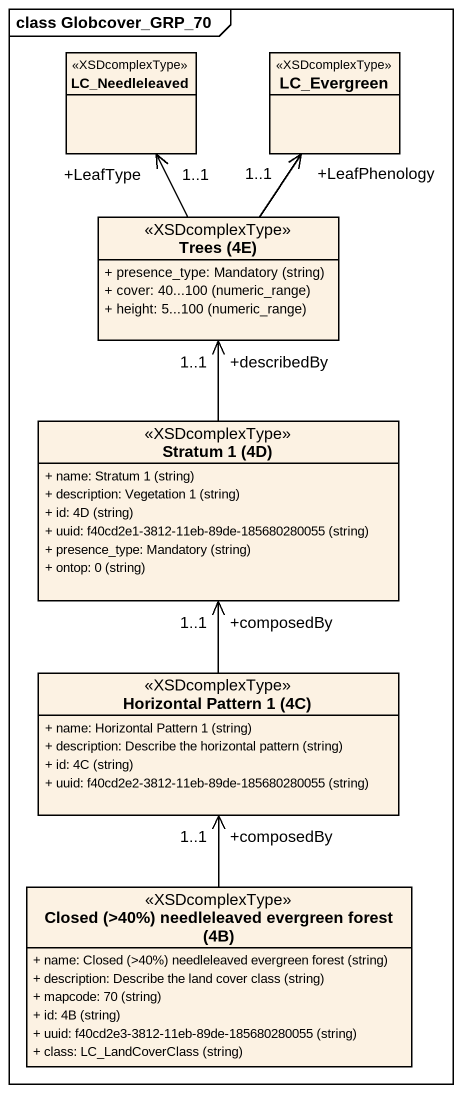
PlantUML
@startuml
mainframe class Globcover_GRP_70
hide circle
hide empty members
skinparam classAttributeIconSize 0
class LC_Needleleaved <<XSDcomplexType>>
class LC_Evergreen <<XSDcomplexType>>
class "Trees (4E)" as Trees_4E <<XSDcomplexType>> {
  {field} + presence_type: Mandatory (string)
  {field} + cover: 40...100 (numeric_range)
  {field} + height: 5...100 (numeric_range)
}
class "Stratum 1 (4D)" as Stratum_1_4D <<XSDcomplexType>> {
  {field} + name: Stratum 1 (string)
  {field} + description: Vegetation 1 (string)
  {field} + id: 4D (string)
  {field} + uuid: f40cd2e1-3812-11eb-89de-185680280055 (string)
  {field} + presence_type: Mandatory (string)
  {field} + ontop: 0 (string)
}
class "Horizontal Pattern 1 (4C)" as Horizontal_Pattern_1_4C <<XSDcomplexType>> {
  {field} + name: Horizontal Pattern 1 (string)
  {field} + description: Describe the horizontal pattern (string)
  {field} + id: 4C (string)
  {field} + uuid: f40cd2e2-3812-11eb-89de-185680280055 (string)
}
class "Closed (>40%) needleleaved evergreen forest (4B)" as Closed_40_needleleaved <<XSDcomplexType>> {
  {field} + name: Closed (>40%) needleleaved evergreen forest (string)
  {field} + description: Describe the land cover class (string)
  {field} + mapcode: 70 (string)
  {field} + id: 4B (string)
  {field} + uuid: f40cd2e3-3812-11eb-89de-185680280055 (string)
  {field} + class: LC_LandCoverClass (string)
}
Trees_4E -up-> "+LeafType\n1..1" LC_Needleleaved
Trees_4E -up-> "+LeafPhenology\n1..1" LC_Evergreen
Stratum_1_4D -up-> "+describedBy\n1..1" Trees_4E
Horizontal_Pattern_1_4C -up-> "+composedBy\n1..1" Stratum_1_4D
Closed_40_needleleaved -up-> "+composedBy\n1..1" Horizontal_Pattern_1_4C
@enduml
